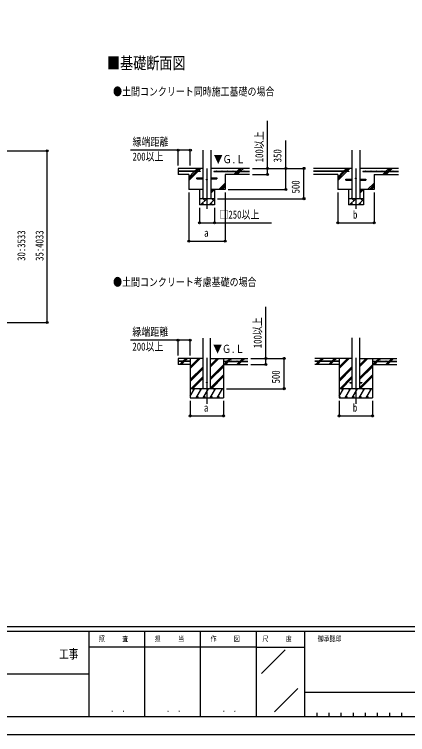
# Model space of a CAD drawing. Units: millimetres, scale not verified. Extents: x -16820 to 16820, y -11880 to 11880.
# Drawn here: x 3953 to 10440, y -11880 to 0 of the extents above; entities that cross this region are included whole.
import ezdxf
from ezdxf.enums import TextEntityAlignment as Align

# ---------------------------------------------------------------- set-up
doc = ezdxf.new("R2010")
doc.units = ezdxf.units.MM
doc.header["$LTSCALE"] = 50
for name, color, linetype in [('0-2_USER1', 3, 'Continuous'), ('0-3_YKK_12', 2, 'Continuous'), ('0-4_YKK_13', 4, 'Continuous'), ('0-5_YKK_A1', 4, 'Continuous'), ('0-6_YKK_D', 6, 'Continuous'), ('0-7_YKK_ZWAK', 7, 'Continuous')]:
    doc.layers.add(name, color=color, linetype=linetype)
doc.styles.add('ＭＳ ゴシック', font='')
doc.styles.get('ＭＳ ゴシック').set_extended_font_data('MS Gothic')

msp = doc.modelspace()

# ---------------------------------------------------------------- linework, layer by layer
at = {"layer": '0-3_YKK_12'}
for p, q in [((7130.3, -2539.85), (7130.3, -3205.8)), ((9587.69, -2539.85), (9587.69, -3205.8)), ((7127.8, -5664.79), (7127.8, -6423.99)), ((9585.19, -5664.79), (9585.19, -6423.99))]:
    msp.add_line(p, q, dxfattribs=at)
at = {"layer": '0-4_YKK_13'}
for p, q in [((6965.3, -2696.85), (7067.8, -2696.85)), ((6965.3, -2712.85), (6965.3, -2696.85)), ((6965.3, -2712.85), (7067.8, -2712.85)), ((7192.8, -2696.85), (7295.3, -2696.85)), ((7192.8, -2712.85), (7295.3, -2712.85)), ((7295.3, -2696.85), (7295.3, -2712.85)), ((9422.69, -2716.85), (9525.19, -2716.85)), ((9422.69, -2732.85), (9422.69, -2716.85)), ((9650.19, -2716.85), (9752.69, -2716.85)), ((9752.69, -2716.85), (9752.69, -2732.85)), ((9422.69, -2732.85), (9525.19, -2732.85)), ((9650.19, -2732.85), (9752.69, -2732.85)), ((9485.19, -6069.5), (9485.19, -6078.5)), ((9485.19, -6069.5), (9522.69, -6069.5)), ((9485.19, -6078.5), (9522.69, -6078.5)), ((9647.69, -6069.5), (9685.19, -6069.5)), ((9647.69, -6078.5), (9685.19, -6078.5)), ((9685.19, -6069.5), (9685.19, -6078.5))]:
    msp.add_line(p, q, dxfattribs=at)
for centre, radius in [((7130.3, -2724.85), 8), ((9587.69, -2704.85), 8), ((7127.8, -6074), 5)]:
    msp.add_circle(centre, radius, dxfattribs=at)
at = {"layer": '0-5_YKK_A1'}
for p, q in [((7067.8, -3039.85), (7067.8, -2239.85)), ((7192.8, -2239.85), (7192.8, -3039.85)), ((9525.19, -3039.85), (9525.19, -2239.85)), ((9650.19, -2239.85), (9650.19, -3039.85)), ((7067.8, -2539.85), (6655.3, -2539.85)), ((6655.3, -2539.85), (6655.3, -2639.85)), ((7015.3, -2587.35), (6655.3, -2587.35)), ((7015.3, -2592.35), (6655.3, -2592.35)), ((6830.3, -2739.85), (6977.8, -2592.35)), ((6830.3, -2683.28), (6921.23, -2592.35)), ((6830.3, -2711.57), (6949.52, -2592.35)), ((6926.23, -2587.35), (6973.73, -2539.85)), ((6954.52, -2587.35), (7002.02, -2539.85)), ((6982.8, -2587.35), (7030.3, -2539.85)), ((7015.3, -2587.35), (7015.3, -2592.35)), ((7830.3, -2539.85), (7192.8, -2539.85)), ((7245.3, -2587.35), (7830.3, -2587.35)), ((7245.3, -2587.35), (7245.3, -2592.35)), ((7245.3, -2592.35), (7830.3, -2592.35)), ((7573.73, -2639.85), (7621.23, -2592.35)), ((7602.02, -2639.85), (7649.52, -2592.35)), ((7626.23, -2587.35), (7673.73, -2539.85)), ((7630.3, -2639.85), (7677.8, -2592.35)), ((7654.52, -2587.35), (7702.02, -2539.85)), ((7682.8, -2587.35), (7730.3, -2539.85)), ((9525.19, -2539.85), (8887.69, -2539.85)), ((9472.69, -2587.35), (8887.69, -2587.35)), ((9472.69, -2592.35), (8887.69, -2592.35)), ((9287.69, -2739.85), (9435.19, -2592.35)), ((9287.69, -2683.28), (9378.62, -2592.35)), ((9287.69, -2711.57), (9406.9, -2592.35)), ((9383.62, -2587.35), (9431.12, -2539.85)), ((9411.9, -2587.35), (9459.4, -2539.85)), ((9440.19, -2587.35), (9487.69, -2539.85)), ((9472.69, -2587.35), (9472.69, -2592.35)), ((10287.69, -2539.85), (9650.19, -2539.85)), ((9702.69, -2587.35), (10287.69, -2587.35)), ((9702.69, -2587.35), (9702.69, -2592.35)), ((9702.69, -2592.35), (10287.69, -2592.35)), ((10031.12, -2639.85), (10078.62, -2592.35)), ((10059.4, -2639.85), (10106.9, -2592.35)), ((10083.62, -2587.35), (10131.12, -2539.85)), ((10087.69, -2639.85), (10135.19, -2592.35)), ((10111.9, -2587.35), (10159.4, -2539.85)), ((10140.19, -2587.35), (10187.69, -2539.85)), ((6830.3, -2639.85), (6655.3, -2639.85)), ((6830.3, -2639.85), (6830.3, -2889.85)), ((7830.3, -2639.85), (7430.3, -2639.85)), ((7430.3, -2639.85), (7430.3, -2889.85)), ((9287.69, -2639.85), (8887.69, -2639.85)), ((9287.69, -2639.85), (9287.69, -2889.85)), ((9887.69, -2639.85), (9887.69, -2889.85)), ((9887.69, -2639.85), (10287.69, -2639.85)), ((7323.73, -2889.85), (7430.3, -2783.28)), ((7352.02, -2889.85), (7430.3, -2811.57)), ((7380.3, -2889.85), (7430.3, -2839.85)), ((9781.12, -2889.85), (9887.69, -2783.28)), ((9809.4, -2889.85), (9887.69, -2811.57)), ((9837.69, -2889.85), (9887.69, -2839.85)), ((7067.8, -2889.85), (6830.3, -2889.85)), ((7005.3, -2889.85), (7005.3, -3139.85)), ((7192.8, -2951.52), (7254.47, -2889.85)), ((7192.8, -2923.24), (7226.18, -2889.85)), ((7430.3, -2889.85), (7192.8, -2889.85)), ((7255.3, -2889.85), (7255.3, -3139.85)), ((9525.19, -2889.85), (9287.69, -2889.85)), ((9462.69, -2889.85), (9462.69, -3139.85)), ((9650.19, -2951.52), (9711.86, -2889.85)), ((9650.19, -2923.24), (9683.57, -2889.85)), ((9887.69, -2889.85), (9650.19, -2889.85)), ((9712.69, -2889.85), (9712.69, -3139.85)), ((7255.3, -3039.85), (7005.3, -3039.85)), ((7026.04, -3139.85), (7126.04, -3039.85)), ((7047.9, -3039.85), (7067.8, -3019.95)), ((7097.48, -3068.41), (7068.93, -3039.85)), ((7167.46, -3139.85), (7255.3, -3052.01)), ((7238.9, -3068.41), (7210.35, -3039.85)), ((9712.69, -3039.85), (9462.69, -3039.85)), ((9483.42, -3139.85), (9583.42, -3039.85)), ((9505.29, -3039.85), (9525.19, -3019.95)), ((9554.87, -3068.41), (9526.32, -3039.85)), ((9624.85, -3139.85), (9712.69, -3052.01)), ((9696.29, -3068.41), (9667.74, -3039.85)), ((7255.3, -3139.85), (7005.3, -3139.85)), ((7054.59, -3111.3), (7083.14, -3139.85)), ((7196.01, -3111.3), (7224.56, -3139.85)), ((9712.69, -3139.85), (9462.69, -3139.85)), ((9511.98, -3111.3), (9540.53, -3139.85)), ((9653.4, -3111.3), (9681.95, -3139.85)), ((7065.3, -6174), (7065.3, -5338.64)), ((7190.3, -6174), (7190.3, -5338.64)), ((9522.69, -5337.64), (9522.69, -6174)), ((9647.69, -5337.64), (9647.69, -6174)), ((6731.76, -5721.5), (6779.26, -5674)), ((6745.91, -5721.5), (6793.41, -5674)), ((6760.05, -5721.5), (6807.55, -5674)), ((6852.8, -5674), (6852.8, -6323.99)), ((6852.8, -5840.88), (7019.68, -5674)), ((6852.8, -5826.73), (7005.54, -5674)), ((6852.8, -5812.59), (6991.4, -5674)), ((7190.3, -5811.74), (7328.05, -5674)), ((7190.3, -5797.6), (7313.91, -5674)), ((7190.3, -5783.46), (7299.76, -5674)), ((7190.3, -5674), (7802.8, -5674)), ((7402.8, -5674), (7402.8, -6323.99)), ((7464.4, -5721.5), (7511.9, -5674)), ((7478.54, -5721.5), (7526.04, -5674)), ((7492.68, -5721.5), (7540.18, -5674)), ((7676.53, -5721.5), (7724.03, -5674)), ((7690.67, -5721.5), (7738.17, -5674)), ((7704.81, -5721.5), (7752.31, -5674)), ((9522.69, -5674), (8910.19, -5674)), ((8977.02, -5721.5), (9024.52, -5674)), ((8996.02, -5716.64), (9038.66, -5674)), ((9005.31, -5721.5), (9052.81, -5674)), ((9189.15, -5721.5), (9236.65, -5674)), ((9203.3, -5721.5), (9250.8, -5674)), ((9217.44, -5721.5), (9264.94, -5674)), ((9310.19, -5674), (9310.19, -6323.99)), ((9310.19, -5840.88), (9477.07, -5674)), ((9310.19, -5826.73), (9462.93, -5674)), ((9310.19, -5812.59), (9448.79, -5674)), ((9647.69, -5811.74), (9785.44, -5674)), ((9647.69, -5797.6), (9771.3, -5674)), ((9647.69, -5783.46), (9757.15, -5674)), ((9647.69, -5674), (10260.19, -5674)), ((9860.19, -5674), (9860.19, -6323.99)), ((9921.79, -5721.5), (9969.29, -5674)), ((9935.93, -5721.5), (9983.43, -5674)), ((9950.07, -5721.5), (9997.57, -5674)), ((10133.92, -5721.5), (10181.42, -5674)), ((10148.06, -5721.5), (10195.56, -5674)), ((10162.2, -5721.5), (10209.7, -5674)), ((6852.8, -5721.5), (6652.8, -5721.5)), ((6852.8, -5726.5), (6652.8, -5726.5)), ((6852.8, -5774), (6652.8, -5774)), ((6680.67, -5772.59), (6726.76, -5726.5)), ((6693.41, -5774), (6740.91, -5726.5)), ((6707.55, -5774), (6755.05, -5726.5)), ((6852.8, -5721.5), (6852.8, -5726.5)), ((6852.8, -6024.72), (7065.3, -5812.22)), ((7190.3, -5995.59), (7402.8, -5783.09)), ((7190.3, -6009.73), (7402.8, -5797.23)), ((7190.3, -6023.87), (7402.8, -5811.38)), ((7402.8, -5721.5), (7802.8, -5721.5)), ((7402.8, -5721.5), (7402.8, -5726.5)), ((7402.8, -5726.5), (7802.8, -5726.5)), ((7402.8, -5774), (7802.8, -5774)), ((7411.9, -5774), (7459.4, -5726.5)), ((7426.04, -5774), (7473.54, -5726.5)), ((7440.18, -5774), (7487.68, -5726.5)), ((7624.03, -5774), (7671.53, -5726.5)), ((7638.17, -5774), (7685.67, -5726.5)), ((7652.31, -5774), (7699.81, -5726.5)), ((9310.19, -5721.5), (8910.19, -5721.5)), ((9310.19, -5726.5), (8910.19, -5726.5)), ((9310.19, -5774), (8910.19, -5774)), ((8924.52, -5774), (8972.02, -5726.5)), ((8938.66, -5774), (8986.16, -5726.5)), ((8952.81, -5774), (9000.31, -5726.5)), ((8991.16, -5721.5), (8992.83, -5719.83)), ((9138.06, -5772.59), (9184.15, -5726.5)), ((9150.79, -5774), (9198.3, -5726.5)), ((9164.94, -5774), (9212.44, -5726.5)), ((9310.19, -5721.5), (9310.19, -5726.5)), ((9310.19, -6024.72), (9522.69, -5812.22)), ((9647.69, -5995.59), (9860.19, -5783.09)), ((9647.69, -6009.73), (9860.19, -5797.23)), ((9647.69, -6023.87), (9860.19, -5811.38)), ((9860.19, -5721.5), (10260.19, -5721.5)), ((9860.19, -5721.5), (9860.19, -5726.5)), ((9860.19, -5726.5), (10260.19, -5726.5)), ((9860.19, -5774), (10260.19, -5774)), ((9869.28, -5774), (9916.79, -5726.5)), ((9883.43, -5774), (9930.93, -5726.5)), ((9897.57, -5774), (9945.07, -5726.5)), ((10081.42, -5774), (10128.92, -5726.5)), ((10095.56, -5774), (10143.06, -5726.5)), ((10109.7, -5774), (10157.2, -5726.5)), ((6852.8, -6038.86), (7065.3, -5826.37)), ((6852.8, -6053.01), (7065.3, -5840.51)), ((9310.19, -6038.86), (9522.69, -5826.37)), ((9310.19, -6053.01), (9522.69, -5840.51)), ((6865.66, -6174), (7065.3, -5974.36)), ((6879.8, -6174), (7065.3, -5988.5)), ((6893.94, -6174), (7065.3, -6002.64)), ((7190.3, -6157.72), (7402.8, -5945.22)), ((7190.3, -6171.86), (7402.8, -5959.36)), ((7202.31, -6174), (7402.8, -5973.51)), ((9323.05, -6174), (9522.69, -5974.36)), ((9337.19, -6174), (9522.69, -5988.5)), ((9351.33, -6174), (9522.69, -6002.64)), ((9647.69, -6157.72), (9860.19, -5945.22)), ((9647.69, -6171.86), (9860.19, -5959.36)), ((9659.7, -6174), (9860.19, -5973.51)), ((6852.8, -6299.45), (6925.23, -6173.99)), ((7402.8, -6174), (6852.8, -6174)), ((6910.23, -6199.98), (6895.23, -6174)), ((6954.1, -6323.99), (7040.7, -6173.99)), ((7025.7, -6199.98), (7010.7, -6173.99)), ((7069.57, -6323.99), (7156.17, -6173.99)), ((7141.17, -6199.98), (7126.17, -6174)), ((7185.04, -6323.99), (7271.64, -6174)), ((7256.64, -6199.98), (7241.64, -6173.99)), ((7300.51, -6323.99), (7387.11, -6174)), ((7357.11, -6174), (7357.11, -6173.99)), ((9310.19, -6299.45), (9382.62, -6173.99)), ((9860.19, -6174), (9310.19, -6174)), ((9367.62, -6199.98), (9352.61, -6174)), ((9411.48, -6323.99), (9498.09, -6173.99)), ((9483.09, -6199.98), (9468.09, -6173.99)), ((9526.95, -6323.99), (9613.56, -6173.99)), ((9598.56, -6199.98), (9583.55, -6174)), ((9642.42, -6323.99), (9729.03, -6174)), ((9714.03, -6199.98), (9699.03, -6173.99)), ((9757.89, -6323.99), (9844.5, -6174)), ((9829.5, -6199.98), (9814.5, -6173.99)), ((6852.8, -6323.99), (7402.8, -6323.99)), ((6969.09, -6298.02), (6984.09, -6323.99)), ((7084.56, -6298.02), (7099.56, -6323.99)), ((7200.04, -6298.01), (7215.04, -6323.99)), ((7315.5, -6298.02), (7330.5, -6323.99)), ((9310.19, -6323.99), (9860.19, -6323.99)), ((9311.01, -6298.01), (9326.01, -6323.99)), ((9426.48, -6298.02), (9441.48, -6323.99)), ((9541.95, -6298.02), (9556.95, -6323.99)), ((9657.42, -6298.01), (9672.42, -6323.99)), ((9772.89, -6298.02), (9787.89, -6323.99))]:
    msp.add_line(p, q, dxfattribs=at)
msp.add_lwpolyline([(7065.3, -5674), (6652.8, -5674), (6652.8, -5774)], dxfattribs=at)
for centre in [(6700.3, -2584.85), (6790.3, -2584.85), (6880.3, -2584.85), (6970.3, -2584.85), (7290.3, -2584.85), (7380.3, -2584.85), (7470.3, -2584.85), (7560.3, -2584.85), (7650.3, -2584.85), (7740.3, -2584.85), (8977.69, -2584.85), (9067.69, -2584.85), (9157.69, -2584.85), (9247.69, -2584.85), (9337.69, -2584.85), (9427.69, -2584.85), (9747.69, -2584.85), (9837.69, -2584.85), (9927.69, -2584.85), (10017.69, -2584.85), (10107.69, -2584.85), (10197.69, -2584.85), (6717.8, -5719), (6807.8, -5719), (7447.8, -5719), (7537.8, -5719), (7627.8, -5719), (7717.8, -5719), (8995.19, -5719), (9085.19, -5719), (9175.19, -5719), (9265.19, -5719), (9905.19, -5719), (9995.19, -5719), (10085.19, -5719), (10175.19, -5719)]:
    msp.add_circle(centre, 2.5, dxfattribs=at)
at = {"layer": '0-6_YKK_D'}
for p, q in [((1983.09, -2250.73), (4493.76, -2250.73)), ((4492.76, -5083.85), (4492.76, -2250.73)), ((6655.3, -2489.85), (6655.3, -2238.85)), ((6855.3, -2489.85), (6855.3, -2238.85)), ((7880.3, -2539.85), (8131.3, -2539.85)), ((7880.3, -2539.85), (8731.3, -2539.85)), ((7880.3, -2539.85), (8431.3, -2539.85)), ((8730.3, -3039.85), (8730.3, -2539.85)), ((7880.3, -2639.85), (8131.3, -2639.85)), ((6830.3, -2939.85), (6830.3, -3740.85)), ((7431.3, -2939.85), (7431.3, -3740.85)), ((7480.3, -2889.85), (8431.3, -2889.85)), ((9287.69, -2939.85), (9287.69, -3440.85)), ((9887.69, -2939.85), (9887.69, -3440.85)), ((7305.3, -3039.85), (8731.3, -3039.85)), ((7005.3, -3189.85), (7005.3, -3440.85)), ((7255.3, -3189.85), (7255.3, -3440.85)), ((9287.69, -3439.85), (9887.69, -3439.85)), ((6830.3, -3739.85), (7431.3, -3739.85)), ((1983.09, -5083.85), (4493.76, -5083.85)), ((6652.8, -5624), (6652.8, -5373)), ((6852.8, -5624), (6852.8, -5373)), ((7852.8, -5674), (8403.8, -5674)), ((7852.8, -5674), (8103.8, -5674)), ((8402.8, -6174), (8402.8, -5674)), ((7852.8, -5774), (8103.8, -5774)), ((7452.8, -6174), (8403.8, -6174)), ((6852.8, -6373.99), (6852.8, -6624.99)), ((7402.8, -6373.99), (7402.8, -6624.99)), ((9310.19, -6373.99), (9310.19, -6624.99)), ((9860.19, -6373.99), (9860.19, -6624.99)), ((6852.8, -6623.99), (7402.8, -6623.99)), ((9310.19, -6623.99), (9860.19, -6623.99))]:
    msp.add_line(p, q, dxfattribs=at)
for points in [[(8130.3, -2639.85), (8130.3, -2539.85), (8130.3, -1755.05)], [(8430.3, -2889.85), (8430.3, -2539.85), (8430.3, -2081.45)], [(6855.3, -2239.85), (6655.3, -2239.85), (5870.5, -2239.85)], [(7005.3, -3439.85), (7255.3, -3439.85), (8193.7, -3439.85)], [(8102.8, -5774), (8102.8, -5674), (8102.8, -4821.2)], [(6852.8, -5374), (6652.8, -5374), (5868, -5374)]]:
    msp.add_lwpolyline(points, dxfattribs=at)
for centre in [(4492.76, -2250.73), (6655.3, -2239.85), (6855.3, -2239.85), (8130.3, -2539.85), (8430.3, -2539.85), (8730.3, -2539.85), (8130.3, -2639.85), (8430.3, -2889.85), (8730.3, -3039.85), (7005.3, -3439.85), (7255.3, -3439.85), (9287.69, -3439.85), (9887.69, -3439.85), (6830.3, -3739.85), (7431.3, -3739.85), (4492.76, -5083.85), (6652.8, -5374), (6852.8, -5374), (8102.8, -5674), (8402.8, -5674), (8102.8, -5774), (8402.8, -6174), (6852.8, -6623.99), (7402.8, -6623.99), (9310.19, -6623.99), (9860.19, -6623.99)]:
    msp.add_circle(centre, 17, dxfattribs=at)
at = {"layer": '0-7_YKK_ZWAK'}
for p, q in [((15580.08, -10100), (-15619.92, -10100)), ((5180.08, -10180), (-19.92, -10180)), ((6100.08, -10180), (6100.08, -11580)), ((7020.08, -10180), (7020.08, -11580)), ((7940.08, -10180), (7940.08, -11580)), ((8740.08, -10180), (7940.08, -10180)), ((12870.08, -10180), (8740.08, -10180)), ((8740.08, -10180), (8740.08, -11580)), ((7940.08, -10440), (5180.08, -10440)), ((7940.08, -10440), (8740.08, -10440)), ((8028.42, -10873.16), (8420.15, -10481.43)), ((-19.92, -10880), (5180.08, -10880)), ((8242.69, -11503.95), (8627.57, -11119.07)), ((8740.08, -11180), (12870.08, -11180)), ((8940.08, -11520), (8940.08, -11580)), ((9140.08, -11520), (9140.08, -11580)), ((9340.08, -11520), (9340.08, -11580)), ((9540.08, -11520), (9540.08, -11580)), ((9740.08, -11520), (9740.08, -11580)), ((9940.08, -11520), (9940.08, -11580)), ((10140.08, -11520), (10140.08, -11580)), ((10340.08, -11520), (10340.08, -11580)), ((-19.92, -11580), (5180.08, -11580)), ((5180.08, -11580), (7940.08, -11580)), ((7940.08, -11580), (8740.08, -11580)), ((8740.08, -11580), (12870.08, -11580))]:
    msp.add_line(p, q, dxfattribs=at)
msp.add_lwpolyline([(-16820, -11880), (16820, -11880), (16820, 11880), (-16820, 11880)], close=True, dxfattribs=at)
msp.add_lwpolyline([(7940.08, -10180), (5180.08, -10180), (5180.08, -11580)], dxfattribs=at)

# ---------------------------------------------------------------- texts
at = {"layer": '0-2_USER1', "style": 'ＭＳ ゴシック', "width": 0.8}
for s, height, p in [('■基礎断面図', 197.9, (5481.77, -960.61)), ('●土間コンクリート同時施工基礎の場合', 132, (5581.32, -1378.61)), ('●土間コンクリート考慮基礎の場合', 132, (5581.32, -4521.36))]:
    msp.add_text(s, height=height, dxfattribs=at).set_placement(p, align=Align.BOTTOM_LEFT)
at = {"layer": '0-5_YKK_A1', "style": 'ＭＳ ゴシック', "width": 0.8}
for p in [(7241.55, -2494.97), (7231.38, -5624.27)]:
    msp.add_text('▼Ｇ.Ｌ', height=132, dxfattribs=at).set_placement(p, align=Align.BOTTOM_LEFT)
at = {"layer": '0-6_YKK_D', "style": 'ＭＳ ゴシック', "width": 0.8}
for s, p in [('縁端距離', (5902.5, -2207.85)), ('200以上', (5902.5, -2451.85)), ('□250以上', (7336.1, -3407.85)), ('b', (9539.69, -3407.85)), ('a', (7082.8, -3707.85)), ('縁端距離', (5900, -5342)), ('200以上', (5900, -5586)), ('b', (9537.19, -6591.99)), ('a', (7079.8, -6591.99))]:
    msp.add_text(s, height=132, dxfattribs=at).set_placement(p, align=Align.BOTTOM_LEFT)
for s, p in [('100以上', (8098.3, -2439.85)), ('350', (8398.3, -2439.85)), ('500', (8698.3, -2953.05)), ('30:3533', (4172.76, -4065.69)), ('35:4033', (4472.76, -4065.69)), ('100以上', (8070.8, -5506)), ('500', (8370.8, -6087.2))]:
    msp.add_text(s, height=132, rotation=90, dxfattribs=at).set_placement(p, align=Align.BOTTOM_LEFT)
at = {"layer": '0-7_YKK_ZWAK', "style": 'ＭＳ ゴシック', "width": 0.8}
for s, height, p in [('照     査', 87.98, (5345.68, -10370)), ('担     当', 87.98, (6268.88, -10370)), ('作     図', 87.98, (7188.88, -10370)), ('尺     度', 87.98, (8045.68, -10370)), ('御承認印', 87.98, (8956.55, -10370)), ('工事', 146.6, (4689.33, -10669.86)), ('． ．', 103.7, (5540, -11537.41)), ('． ．', 103.7, (6460, -11537.41)), ('． ．', 103.7, (7380, -11537.41))]:
    msp.add_text(s, height=height, dxfattribs=at).set_placement(p, align=Align.BOTTOM_LEFT)

doc.saveas('drawing.dxf')
